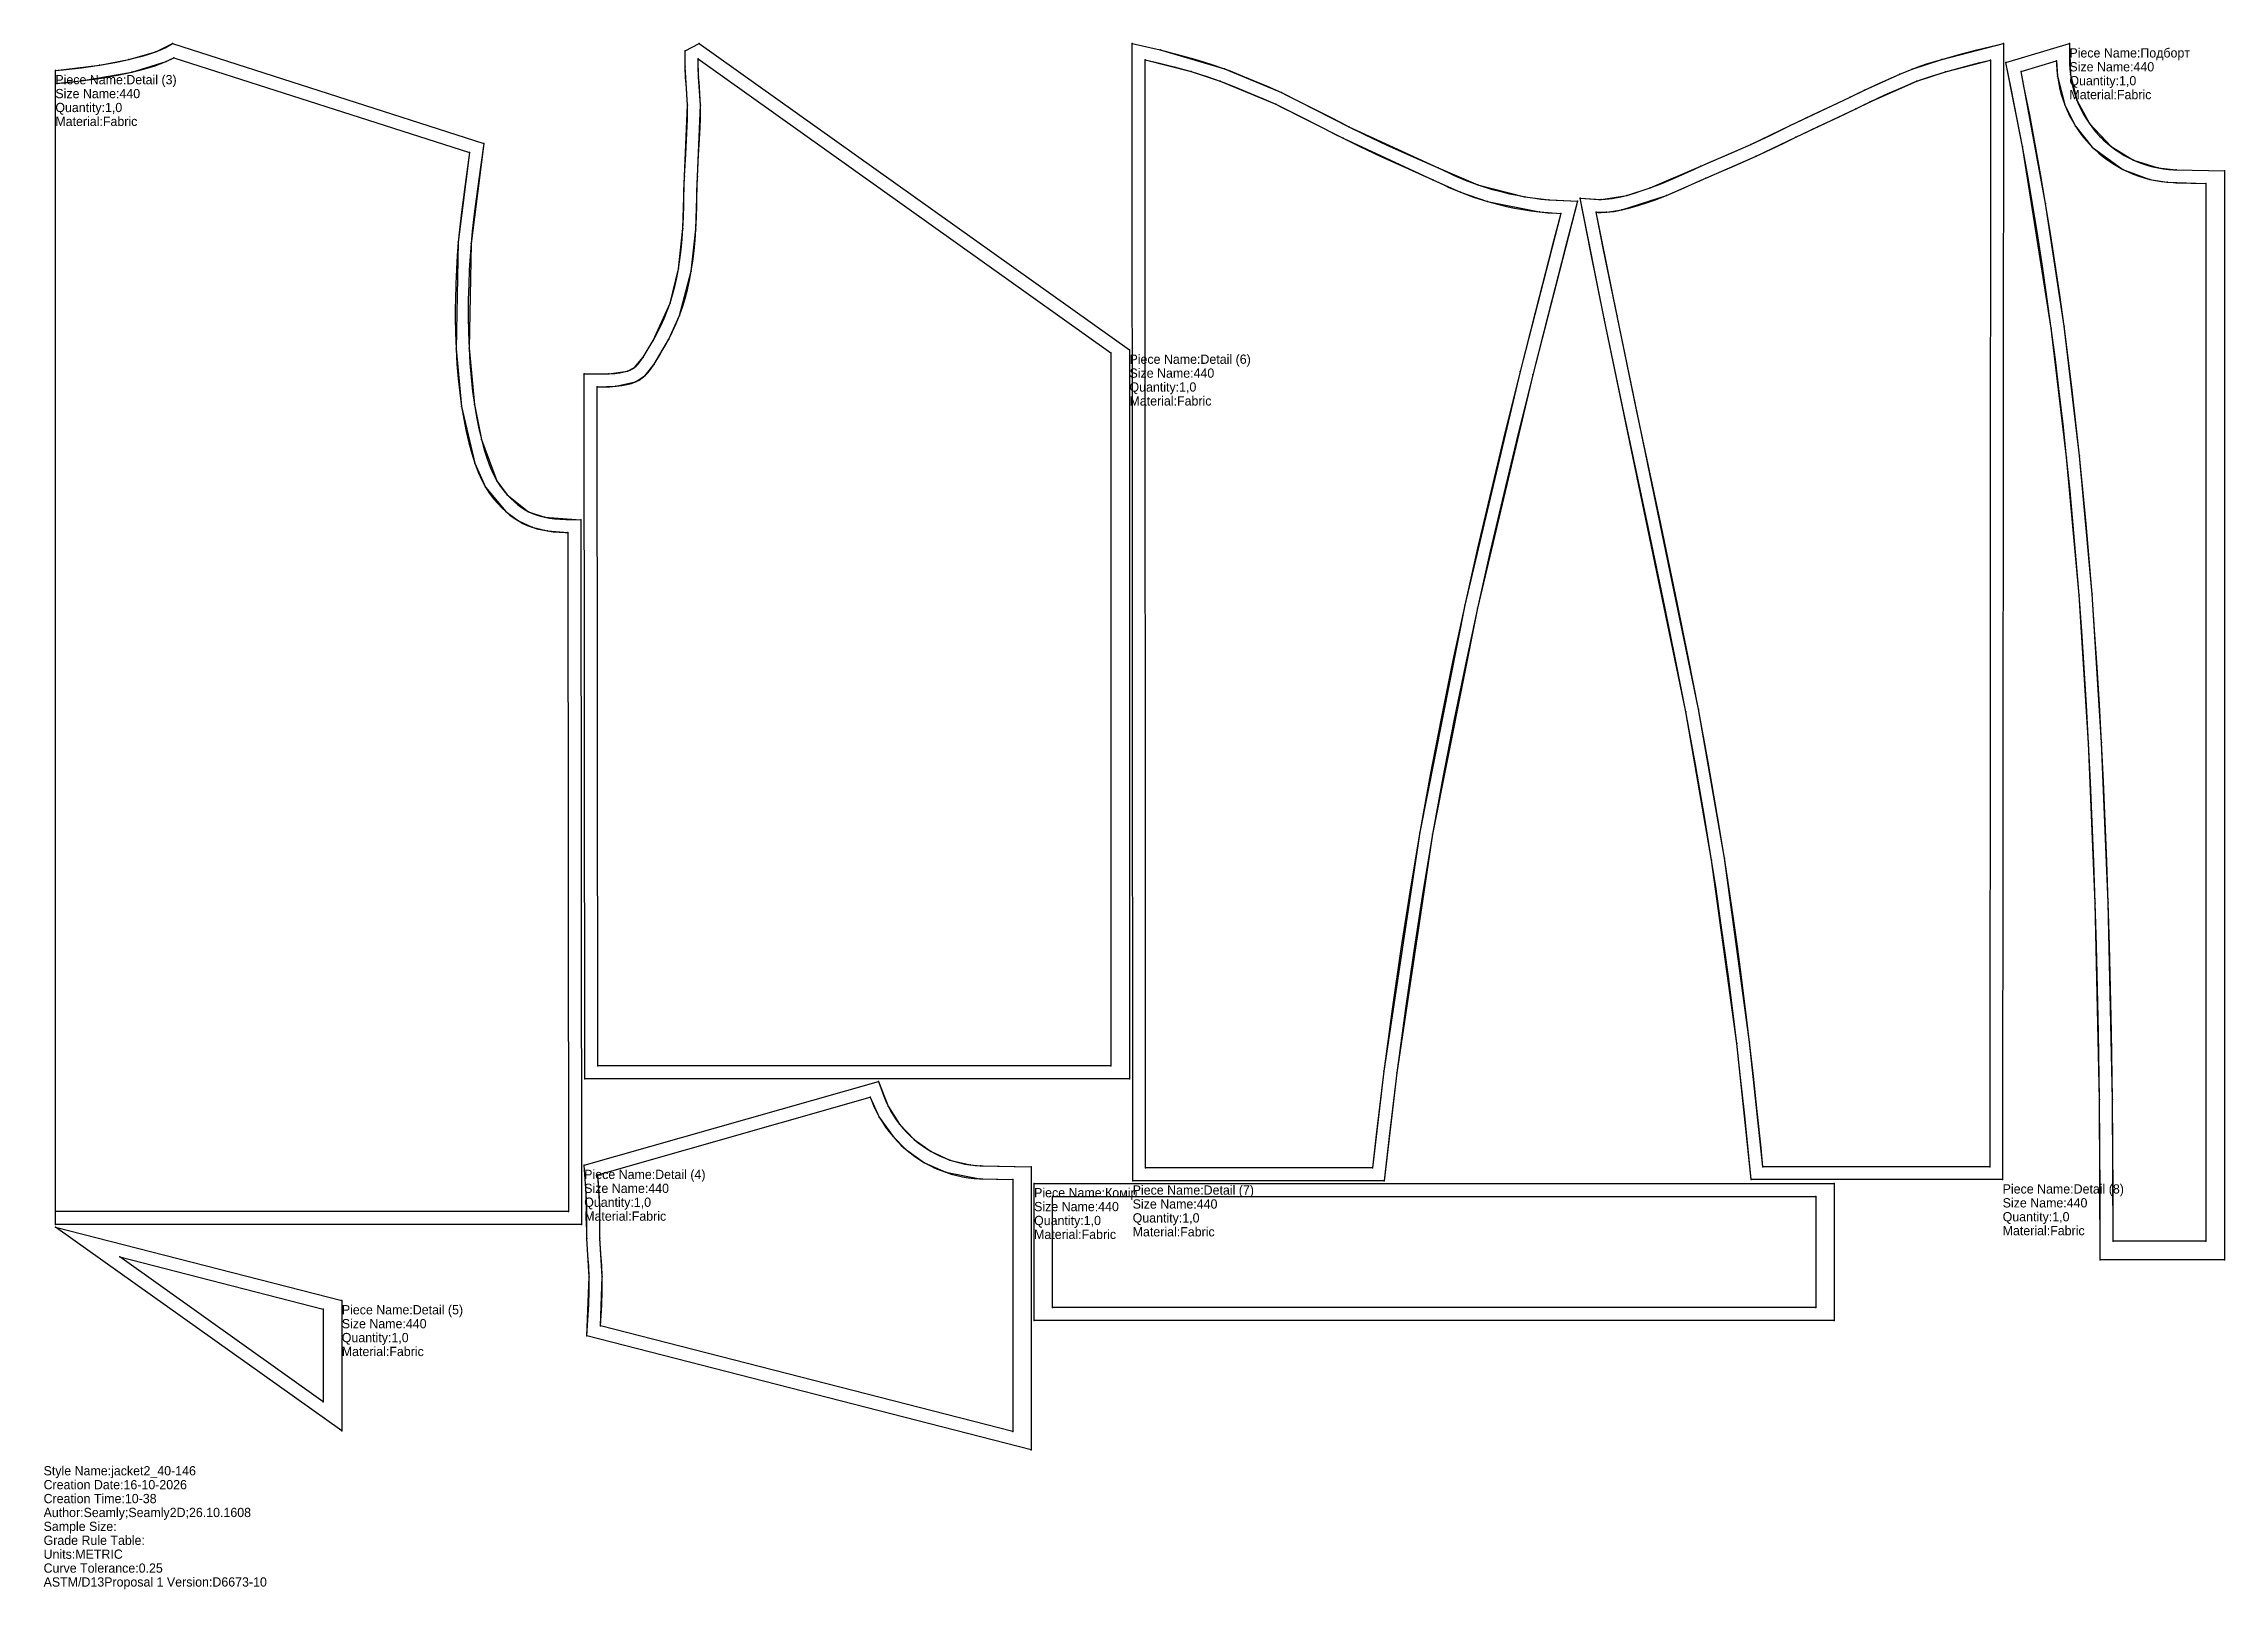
# Model space of a CAD drawing. Extents: x 0 to 1176, y -69 to 765.
import ezdxf

# ---------------------------------------------------------------- set-up
doc = ezdxf.new("R2010")
doc.units = 0

# ---------------------------------------------------------------- blocks, each defined once
blk = doc.blocks.new('piece-89_s440_M')
at = {"layer": '1'}
blk.add_lwpolyline([(1092.55, 764.91), (1093.07, 748.29), (1096.56, 734.39), (1103.3, 721.77), (1115.11, 709.33), (1127.05, 702.08), (1140.34, 697.86), (1150.18, 696.84), (1176.13, 696.32), (1176.13, 108.83), (1109.14, 108.83), (1108.7, 195.28), (1106.47, 301.11), (1102.89, 387.44), (1097.76, 467.35), (1091.06, 541.74), (1082.75, 611.48), (1067.21, 709.37), (1058.33, 754.66)], close=True, dxfattribs=at)
at = {"layer": '14'}
blk.add_lwpolyline([(1085.63, 755.53), (1086.12, 747.43), (1090.03, 731.87), (1095.79, 720.42), (1104.87, 709.07), (1121.34, 697.07), (1135.96, 691.64), (1145.26, 690.1), (1166.13, 689.52), (1166.13, 118.83), (1116.13, 118.83), (1115.7, 195.36), (1113.46, 301.33), (1109.88, 387.81), (1104.74, 467.89), (1098.02, 542.46), (1089.69, 612.42), (1079.71, 678.65), (1066.47, 749.79)], close=True, dxfattribs=at)
at = {"layer": '2'}
for p in [(1092.55, 764.91), (1058.33, 754.66), (1085.63, 755.53), (1066.47, 749.79), (1176.13, 696.32), (1166.13, 689.52), (1116.13, 118.83), (1166.13, 118.83), (1109.14, 108.83), (1176.13, 108.83)]:
    blk.add_point(p, dxfattribs=at)
at = {"layer": '3'}
for p in [(1086.12, 747.43), (1093.07, 748.29), (1090.03, 731.87), (1096.56, 734.39), (1095.79, 720.42), (1103.3, 721.77), (1067.21, 709.37), (1104.87, 709.07), (1115.11, 709.33), (1121.34, 697.07), (1127.05, 702.08), (1140.34, 697.86), (1150.18, 696.84), (1135.96, 691.64), (1145.26, 690.1), (1079.71, 678.65), (1089.69, 612.42), (1082.75, 611.48), (1091.06, 541.74), (1098.02, 542.46), (1097.76, 467.35), (1104.74, 467.89), (1102.89, 387.44), (1109.88, 387.81), (1106.47, 301.11), (1113.46, 301.33), (1108.7, 195.28), (1115.7, 195.36)]:
    blk.add_point(p, dxfattribs=at)
at = {"layer": '84'}
blk.add_lwpolyline([(1092.55, 764.91), (1092.64, 754.1), (1092.78, 751.17), (1093.07, 748.29), (1093.5, 745.44), (1094.06, 742.62), (1094.76, 739.83), (1095.59, 737.09), (1096.56, 734.39), (1097.66, 731.75), (1098.88, 729.16), (1100.23, 726.63), (1101.7, 724.16), (1103.3, 721.77), (1105.02, 719.45), (1106.85, 717.22), (1108.82, 715.04), (1109.82, 714.02), (1110.81, 713.04), (1112.93, 711.12), (1115.11, 709.33), (1117.36, 707.65), (1119.68, 706.08), (1122.08, 704.63), (1124.53, 703.3), (1127.05, 702.08), (1129.61, 700.99), (1132.23, 700.02), (1134.89, 699.17), (1137.6, 698.45), (1140.34, 697.86), (1143.11, 697.4), (1145.91, 697.07), (1148.76, 696.88), (1150.18, 696.84), (1176.13, 696.32), (1176.13, 108.83), (1109.14, 108.83), (1109.09, 144.91), (1108.7, 195.28), (1108.16, 231.62), (1107.69, 255.26), (1107.13, 278.42), (1106.47, 301.11), (1105.71, 323.34), (1104.87, 345.14), (1103.92, 366.5), (1102.89, 387.44), (1101.75, 407.99), (1100.52, 428.14), (1099.19, 447.93), (1097.76, 467.35), (1096.23, 486.43), (1094.61, 505.18), (1092.89, 523.61), (1091.06, 541.74), (1089.14, 559.57), (1087.11, 577.14), (1084.98, 594.43), (1082.75, 611.48), (1080.42, 628.3), (1077.99, 644.9), (1075.45, 661.29), (1072.81, 677.49), (1070.06, 693.51), (1067.21, 709.37), (1064.25, 725.08), (1061.19, 740.66), (1058.33, 754.66)], close=True, dxfattribs=at)
at = {"layer": '87'}
blk.add_lwpolyline([(1085.63, 755.53), (1085.64, 753.9), (1085.8, 750.65), (1086.12, 747.43), (1086.6, 744.23), (1087.23, 741.08), (1088.01, 737.96), (1088.95, 734.89), (1090.03, 731.87), (1091.26, 728.91), (1092.62, 726.01), (1094.13, 723.18), (1095.79, 720.42), (1097.57, 717.75), (1099.49, 715.15), (1101.55, 712.64), (1103.73, 710.23), (1104.87, 709.07), (1106.01, 707.96), (1108.35, 705.83), (1110.79, 703.82), (1113.31, 701.94), (1115.91, 700.19), (1118.59, 698.56), (1121.34, 697.07), (1124.15, 695.71), (1127.02, 694.48), (1129.95, 693.4), (1132.94, 692.45), (1135.96, 691.64), (1139.03, 690.98), (1142.13, 690.47), (1145.26, 690.1), (1148.43, 689.89), (1150.01, 689.84), (1166.13, 689.52), (1166.13, 118.83), (1116.13, 118.83), (1116.09, 144.95), (1115.7, 195.36), (1115.16, 231.74), (1114.69, 255.42), (1114.12, 278.61), (1113.46, 301.33), (1112.71, 323.6), (1111.86, 345.42), (1110.92, 366.82), (1109.88, 387.81), (1108.74, 408.39), (1107.5, 428.59), (1106.17, 448.42), (1104.74, 467.89), (1103.21, 487.01), (1101.58, 505.81), (1099.85, 524.29), (1098.02, 542.46), (1096.09, 560.35), (1094.06, 577.96), (1091.93, 595.32), (1089.69, 612.42), (1087.35, 629.29), (1084.91, 645.94), (1082.36, 662.39), (1079.71, 678.65), (1076.96, 694.72), (1074.09, 710.64), (1071.13, 726.4), (1068.05, 742.03), (1066.47, 749.79)], close=True, dxfattribs=at)
at = {"layer": '1'}
for s, p in [('Size Name:440', (1092.55, 749.91)), ('Piece Name:Подборт', (1092.55, 757.41)), ('Quantity:1,0', (1092.55, 742.41)), ('Material:Fabric', (1092.55, 734.91))]:
    blk.add_text(s, height=5, dxfattribs=at).set_placement(p)
blk = doc.blocks.new('piece-90_s440_M')
at = {"layer": '1'}
blk.add_lwpolyline([(534.19, 150.02), (965.76, 150.02), (965.76, 76.02), (534.19, 76.02)], close=True, dxfattribs=at)
at = {"layer": '14'}
blk.add_lwpolyline([(544.19, 143.02), (955.76, 143.02), (955.76, 83.02), (544.19, 83.02)], close=True, dxfattribs=at)
at = {"layer": '2'}
for p in [(534.19, 150.02), (544.19, 143.02), (955.76, 143.02), (965.76, 150.02), (544.19, 83.02), (955.76, 83.02), (534.19, 76.02), (965.76, 76.02)]:
    blk.add_point(p, dxfattribs=at)
at = {"layer": '84'}
blk.add_lwpolyline([(534.19, 150.02), (965.76, 150.02), (965.76, 76.02), (534.19, 76.02)], close=True, dxfattribs=at)
at = {"layer": '87'}
blk.add_lwpolyline([(544.19, 143.02), (955.76, 143.02), (955.76, 83.02), (544.19, 83.02)], close=True, dxfattribs=at)
at = {"layer": '1'}
for s, p in [('Piece Name:Комір', (534.19, 142.52)), ('Size Name:440', (534.19, 135.02)), ('Quantity:1,0', (534.19, 127.52)), ('Material:Fabric', (534.19, 120.02))]:
    blk.add_text(s, height=5, dxfattribs=at).set_placement(p)
blk = doc.blocks.new('piece_Detail_s440_M')
at = {"layer": '1'}
blk.add_lwpolyline([(6.35, 750.45), (30.15, 753.25), (46, 756.34), (60.52, 760.53), (69.54, 764.91), (237.4, 711.08), (230.59, 657.14), (229.45, 600.67), (232.37, 570.2), (236.11, 551.28), (244.42, 529.06), (250.09, 521.53), (261.59, 512.35), (270.28, 509.38), (289.8, 507.96), (290.12, 127.91), (6.35, 127.91)], close=True, dxfattribs=at)
at = {"layer": '14'}
blk.add_lwpolyline([(6.35, 743.43), (21.33, 744.92), (47.57, 749.52), (66.02, 755.19), (70.29, 757.32), (229.68, 706.2), (223.62, 657.75), (222.46, 600.33), (225.45, 569.16), (232.58, 538.55), (238.37, 525.53), (249.27, 512.45), (256.06, 507.4), (263.42, 504), (271.74, 502), (282.81, 501.13), (283.11, 134.91), (6.35, 134.91)], close=True, dxfattribs=at)
at = {"layer": '2'}
for p in [(69.54, 764.91), (70.29, 757.32), (6.35, 750.45), (6.35, 743.43), (229.68, 706.2), (237.4, 711.08), (289.8, 507.96), (282.81, 501.13), (6.35, 134.91), (283.11, 134.91), (6.35, 127.91), (290.12, 127.91)]:
    blk.add_point(p, dxfattribs=at)
at = {"layer": '3'}
for p in [(30.15, 753.25), (46, 756.34), (60.52, 760.53), (66.02, 755.19), (21.33, 744.92), (47.57, 749.52), (223.62, 657.75), (230.59, 657.14), (222.46, 600.33), (229.45, 600.67), (225.45, 569.16), (232.37, 570.2), (236.11, 551.28), (232.58, 538.55), (238.37, 525.53), (244.42, 529.06), (250.09, 521.53), (249.27, 512.45), (256.06, 507.4), (261.59, 512.35), (270.28, 509.38), (263.42, 504), (271.74, 502)]:
    blk.add_point(p, dxfattribs=at)
at = {"layer": '84'}
blk.add_lwpolyline([(6.35, 750.45), (10.64, 750.79), (20.45, 751.86), (30.15, 753.25), (39.47, 754.92), (46, 756.34), (50.07, 757.34), (53.88, 758.38), (57.38, 759.45), (60.52, 760.53), (63.24, 761.62), (65.52, 762.68), (69.54, 764.91), (237.4, 711.08), (234.62, 690.59), (232.27, 673.09), (231.22, 663.72), (230.59, 657.14), (230.05, 650.2), (229.6, 642.84), (229.26, 635.01), (229.06, 626.64), (229.02, 622.24), (229.01, 617.79), (229.14, 609.09), (229.45, 600.67), (229.94, 592.56), (230.59, 584.76), (231.4, 577.3), (232.37, 570.2), (233.49, 563.49), (234.74, 557.17), (236.11, 551.28), (237.6, 545.83), (239.2, 540.86), (240.88, 536.39), (242.63, 532.44), (244.42, 529.06), (246.25, 526.2), (247.13, 525.05), (248.1, 523.85), (250.09, 521.53), (252.04, 519.48), (253.95, 517.66), (255.85, 516.05), (257.74, 514.65), (259.64, 513.42), (261.59, 512.35), (263.59, 511.42), (265.69, 510.62), (267.91, 509.94), (270.28, 509.38), (272.81, 508.92), (275.53, 508.56), (278.44, 508.31), (281.6, 508.16), (289.8, 507.96), (290.12, 127.91), (6.35, 127.91)], close=True, dxfattribs=at)
at = {"layer": '87'}
blk.add_lwpolyline([(6.35, 743.43), (11.3, 743.83), (21.33, 744.92), (31.26, 746.34), (40.83, 748.05), (47.57, 749.52), (51.82, 750.56), (55.83, 751.65), (59.55, 752.79), (62.96, 753.97), (66.02, 755.19), (68.7, 756.44), (70.29, 757.32), (229.68, 706.2), (227.69, 691.53), (225.32, 673.95), (224.25, 664.44), (223.62, 657.75), (223.06, 650.68), (222.61, 643.2), (222.27, 635.24), (222.06, 626.76), (222.02, 622.28), (222.01, 617.75), (222.14, 608.9), (222.46, 600.33), (222.95, 592.06), (223.62, 584.09), (224.46, 576.45), (225.45, 569.16), (226.6, 562.23), (227.89, 555.69), (229.32, 549.55), (230.89, 543.84), (232.58, 538.55), (234.4, 533.73), (236.33, 529.38), (238.37, 525.53), (240.51, 522.18), (241.62, 520.73), (242.72, 519.37), (244.9, 516.84), (247.08, 514.54), (249.27, 512.45), (251.49, 510.57), (253.75, 508.89), (256.06, 507.4), (258.43, 506.1), (260.88, 504.97), (263.42, 504), (266.07, 503.18), (268.84, 502.52), (271.74, 502), (274.78, 501.6), (277.98, 501.33), (281.35, 501.17), (282.81, 501.13), (283.11, 134.91), (6.35, 134.91)], close=True, dxfattribs=at)
at = {"layer": '1'}
for s, p in [('Piece Name:Detail (3)', (6.35, 742.95)), ('Size Name:440', (6.35, 735.45)), ('Quantity:1,0', (6.35, 727.95)), ('Material:Fabric', (6.35, 720.45))]:
    blk.add_text(s, height=5, dxfattribs=at).set_placement(p)
blk = doc.blocks.new('piece_Detail_s440-92_M')
at = {"layer": '1'}
blk.add_lwpolyline([(291.57, 159.87), (450.2, 205.05), (455.45, 191.75), (461.59, 182.05), (469.5, 173.72), (478.65, 167.23), (488.8, 162.62), (499.68, 160), (505.33, 159.47), (532.7, 158.92), (532.7, 6.36), (293.05, 67.82), (294.26, 99.61), (293.05, 120.29), (292.69, 144.82)], close=True, dxfattribs=at)
at = {"layer": '14'}
blk.add_lwpolyline([(298.97, 154.7), (445.85, 196.54), (450.7, 185.78), (458.12, 175.24), (464.92, 168.42), (475.16, 161.16), (486.52, 155.99), (505, 152.48), (522.7, 152.12), (522.7, 16.15), (300.37, 73.17), (301.26, 99.75), (300.05, 120.45), (299.99, 137.49)], close=True, dxfattribs=at)
at = {"layer": '2'}
for p in [(450.2, 205.05), (445.85, 196.54), (291.57, 159.87), (298.97, 154.7), (532.7, 158.92), (522.7, 152.12), (300.37, 73.17), (293.05, 67.82), (522.7, 16.15), (532.7, 6.36)]:
    blk.add_point(p, dxfattribs=at)
at = {"layer": '3'}
for p in [(455.45, 191.75), (450.7, 185.78), (461.59, 182.05), (458.12, 175.24), (464.92, 168.42), (469.5, 173.72), (478.65, 167.23), (475.16, 161.16), (486.52, 155.99), (488.8, 162.62), (499.68, 160), (505.33, 159.47), (292.69, 144.82), (505, 152.48), (299.99, 137.49), (293.05, 120.29), (300.05, 120.45), (294.26, 99.61), (301.26, 99.75)]:
    blk.add_point(p, dxfattribs=at)
at = {"layer": '84'}
blk.add_lwpolyline([(291.57, 159.87), (450.2, 205.05), (453.13, 197.01), (454.23, 194.34), (455.45, 191.75), (456.8, 189.22), (458.27, 186.76), (459.87, 184.37), (461.59, 182.05), (463.42, 179.81), (465.39, 177.64), (466.39, 176.62), (467.38, 175.64), (469.5, 173.72), (471.68, 171.93), (473.93, 170.25), (476.26, 168.68), (478.65, 167.23), (481.1, 165.89), (483.62, 164.68), (486.18, 163.58), (488.8, 162.62), (491.46, 161.77), (494.17, 161.05), (496.91, 160.46), (499.68, 160), (502.48, 159.67), (505.33, 159.47), (506.75, 159.44), (532.7, 158.92), (532.7, 6.36), (293.05, 67.82), (294, 84.6), (294.25, 92.08), (294.26, 99.61), (294.04, 105.34), (293.77, 109.22), (293.59, 111.21), (293.31, 114.47), (293.05, 120.29), (293.04, 128.26), (292.99, 137.33), (292.69, 144.82)], close=True, dxfattribs=at)
at = {"layer": '87'}
blk.add_lwpolyline([(298.97, 154.7), (445.85, 196.54), (446.6, 194.47), (447.83, 191.51), (449.19, 188.61), (450.7, 185.78), (452.36, 183.02), (454.14, 180.34), (456.06, 177.75), (458.12, 175.24), (460.3, 172.83), (461.44, 171.67), (462.58, 170.55), (464.92, 168.42), (467.36, 166.42), (469.88, 164.54), (472.48, 162.78), (475.16, 161.16), (477.91, 159.67), (480.72, 158.31), (483.59, 157.08), (486.52, 155.99), (489.51, 155.05), (492.53, 154.24), (495.6, 153.58), (498.7, 153.07), (501.84, 152.7), (505, 152.48), (506.58, 152.44), (522.7, 152.12), (522.7, 16.15), (300.37, 73.17), (300.99, 84.28), (301.25, 91.96), (301.26, 99.75), (301.03, 105.72), (300.75, 109.78), (300.56, 111.83), (300.29, 114.93), (300.05, 120.45), (300.04, 128.28), (299.99, 137.49), (299.68, 145.22)], close=True, dxfattribs=at)
at = {"layer": '1'}
for s, p in [('Piece Name:Detail (4)', (291.57, 152.37)), ('Size Name:440', (291.57, 144.87)), ('Quantity:1,0', (291.57, 137.37)), ('Material:Fabric', (291.57, 129.87))]:
    blk.add_text(s, height=5, dxfattribs=at).set_placement(p)
blk = doc.blocks.new('piece_Detail_s440-93_M')
at = {"layer": '1'}
blk.add_lwpolyline([(160.83, 86.85), (160.83, 16.48), (6.35, 126.47)], close=True, dxfattribs=at)
at = {"layer": '14'}
blk.add_lwpolyline([(150.83, 82.19), (150.83, 32.19), (41.08, 110.34)], close=True, dxfattribs=at)
at = {"layer": '2'}
for p in [(6.35, 126.47), (41.08, 110.34), (160.83, 86.85), (150.83, 82.19), (150.83, 32.19), (160.83, 16.48)]:
    blk.add_point(p, dxfattribs=at)
at = {"layer": '84'}
blk.add_lwpolyline([(160.83, 86.85), (160.83, 16.48), (6.35, 126.47)], close=True, dxfattribs=at)
at = {"layer": '87'}
blk.add_lwpolyline([(150.83, 82.19), (150.83, 32.19), (41.08, 110.34)], close=True, dxfattribs=at)
at = {"layer": '1'}
for s, p in [('Piece Name:Detail (5)', (160.83, 79.35)), ('Size Name:440', (160.83, 71.85)), ('Quantity:1,0', (160.83, 64.35)), ('Material:Fabric', (160.83, 56.85))]:
    blk.add_text(s, height=5, dxfattribs=at).set_placement(p)
blk = doc.blocks.new('piece_Detail_s440-94_M')
at = {"layer": '1'}
blk.add_lwpolyline([(585.64, 599.65), (585.64, 206.46), (291.88, 206.46), (291.57, 586.68), (304.79, 586.79), (314.92, 588.26), (318.64, 590.13), (323.38, 595.78), (328.81, 604.78), (337.86, 624.96), (342.42, 643.41), (344.82, 665.23), (345.63, 693.48), (347.2, 731.64), (345.99, 752.3), (345.93, 760.96), (353.53, 764.91)], close=True, dxfattribs=at)
at = {"layer": '14'}
blk.add_lwpolyline([(575.64, 598.17), (575.64, 213.46), (298.88, 213.46), (298.57, 579.68), (308.69, 580.04), (319.23, 582.41), (324.42, 585.85), (329.25, 591.96), (337.15, 605.42), (342.91, 618.26), (349.32, 642.22), (351.81, 664.82), (352.62, 693.16), (354.2, 731.77), (353.23, 746.96), (352.96, 756.72)], close=True, dxfattribs=at)
at = {"layer": '2'}
for p in [(353.53, 764.91), (345.93, 760.96), (352.96, 756.72), (575.64, 598.17), (585.64, 599.65), (291.57, 586.68), (298.57, 579.68), (298.88, 213.46), (575.64, 213.46), (291.88, 206.46), (585.64, 206.46)]:
    blk.add_point(p, dxfattribs=at)
at = {"layer": '3'}
for p in [(345.99, 752.3), (353.23, 746.96), (347.2, 731.64), (354.2, 731.77), (345.63, 693.48), (352.62, 693.16), (344.82, 665.23), (351.81, 664.82), (342.42, 643.41), (349.32, 642.22), (337.86, 624.96), (342.91, 618.26), (328.81, 604.78), (337.15, 605.42), (314.92, 588.26), (318.64, 590.13), (323.38, 595.78), (329.25, 591.96), (304.79, 586.79), (308.69, 580.04), (319.23, 582.41), (324.42, 585.85)]:
    blk.add_point(p, dxfattribs=at)
at = {"layer": '84'}
blk.add_lwpolyline([(585.64, 599.65), (585.64, 206.46), (291.88, 206.46), (291.57, 586.68), (298.86, 586.68), (300.98, 586.68), (304.79, 586.79), (308.05, 587.01), (310.8, 587.34), (313.07, 587.76), (314.92, 588.26), (316.4, 588.82), (317.6, 589.43), (318.64, 590.13), (319.61, 590.95), (320.6, 591.99), (321.63, 593.26), (323.38, 595.78), (326.09, 600.21), (327.67, 602.86), (328.81, 604.78), (330.95, 608.68), (332.91, 612.61), (334.72, 616.62), (336.36, 620.73), (337.86, 624.96), (339.21, 629.32), (340.42, 633.84), (341.49, 638.53), (342.42, 643.41), (343.21, 648.51), (343.88, 653.83), (344.42, 659.4), (344.82, 665.23), (345.1, 671.33), (345.26, 677.73), (345.29, 681.07), (345.33, 685.3), (345.63, 693.48), (346.29, 705.24), (346.94, 716.63), (347.19, 724.11), (347.2, 731.64), (346.97, 737.37), (346.71, 741.24), (346.53, 743.24), (346.24, 746.5), (345.99, 752.3), (345.93, 760.96), (353.53, 764.91)], close=True, dxfattribs=at)
at = {"layer": '87'}
blk.add_lwpolyline([(575.64, 598.17), (575.64, 213.46), (298.88, 213.46), (298.57, 579.68), (298.88, 579.68), (301.1, 579.69), (305.13, 579.8), (308.69, 580.04), (311.85, 580.42), (314.62, 580.93), (317.07, 581.59), (319.23, 582.41), (321.15, 583.38), (322.86, 584.53), (324.42, 585.85), (325.86, 587.36), (327.24, 589.06), (329.25, 591.96), (332.08, 596.59), (333.68, 599.28), (334.89, 601.31), (337.15, 605.42), (339.24, 609.61), (341.16, 613.88), (342.91, 618.26), (344.51, 622.75), (345.94, 627.38), (347.22, 632.15), (348.34, 637.1), (349.32, 642.22), (350.15, 647.53), (350.84, 653.06), (351.39, 658.82), (351.81, 664.82), (352.1, 671.08), (352.26, 677.61), (352.29, 681), (352.33, 685.13), (352.62, 693.16), (353.28, 704.84), (353.93, 716.31), (354.19, 723.98), (354.2, 731.77), (353.97, 737.75), (353.69, 741.8), (353.5, 743.86), (353.23, 746.96), (352.99, 752.48), (352.96, 756.72)], close=True, dxfattribs=at)
at = {"layer": '1'}
for s, p in [('Size Name:440', (585.64, 584.65)), ('Piece Name:Detail (6)', (585.64, 592.15)), ('Quantity:1,0', (585.64, 577.15)), ('Material:Fabric', (585.64, 569.65))]:
    blk.add_text(s, height=5, dxfattribs=at).set_placement(p)
blk = doc.blocks.new('piece_Detail_s440-95_M')
at = {"layer": '1'}
blk.add_lwpolyline([(587.36, 151.42), (587.11, 764.91), (602.11, 761.51), (636.93, 751.3), (667.55, 738.51), (703.97, 720.05), (752.15, 697.81), (773.42, 688.77), (798.87, 682.29), (811.86, 680.65), (827.26, 679.96), (803.13, 586.28), (773.3, 460.41), (749.14, 338.34), (729.79, 209.72), (722.91, 151.42)], close=True, dxfattribs=at)
at = {"layer": '14'}
blk.add_lwpolyline([(594.35, 158.41), (594.11, 756.14), (618.89, 749.77), (634.56, 744.71), (664.6, 732.16), (700.82, 713.81), (749.23, 691.45), (764.19, 684.7), (778.76, 679.74), (806.7, 674.11), (818.28, 673.29), (796.34, 587.99), (766.47, 461.91), (742.25, 339.54), (722.85, 210.61), (716.65, 158.41)], close=True, dxfattribs=at)
at = {"layer": '2'}
for p in [(587.11, 764.91), (594.11, 756.14), (818.28, 673.29), (827.26, 679.96), (594.35, 158.41), (716.65, 158.41), (587.36, 151.42), (722.91, 151.42)]:
    blk.add_point(p, dxfattribs=at)
at = {"layer": '3'}
for p in [(602.11, 761.51), (618.89, 749.77), (634.56, 744.71), (636.93, 751.3), (664.6, 732.16), (667.55, 738.51), (703.97, 720.05), (700.82, 713.81), (752.15, 697.81), (749.23, 691.45), (764.19, 684.7), (773.42, 688.77), (798.87, 682.29), (778.76, 679.74), (806.7, 674.11), (811.86, 680.65), (796.34, 587.99), (803.13, 586.28), (766.47, 461.91), (773.3, 460.41), (742.25, 339.54), (749.14, 338.34), (722.85, 210.61), (729.79, 209.72)]:
    blk.add_point(p, dxfattribs=at)
at = {"layer": '84'}
blk.add_lwpolyline([(587.36, 151.42), (587.11, 764.91), (602.11, 761.51), (611.57, 759.09), (620.87, 756.48), (629.49, 753.83), (636.93, 751.3), (640.01, 750.13), (646.78, 747.43), (659.87, 741.92), (667.55, 738.51), (670.35, 737.15), (678.91, 732.85), (693.74, 725.33), (699.53, 722.34), (703.97, 720.05), (712.47, 715.84), (724.47, 710.18), (739.02, 703.67), (752.15, 697.81), (758.16, 694.97), (760.8, 693.73), (766.76, 691.22), (773.42, 688.77), (780.72, 686.46), (786.55, 684.89), (790.56, 683.93), (794.67, 683.06), (798.87, 682.29), (803.15, 681.62), (807.48, 681.07), (811.86, 680.65), (816.3, 680.36), (827.26, 679.96), (820.44, 653.86), (811.57, 619.55), (803.13, 586.28), (795.1, 553.89), (787.46, 522.22), (780.2, 491.12), (773.3, 460.41), (766.77, 429.94), (760.57, 399.54), (754.7, 369.06), (749.14, 338.34), (743.89, 307.2), (738.92, 275.49), (734.23, 243.06), (729.79, 209.72), (725.61, 175.33), (722.91, 151.42)], close=True, dxfattribs=at)
at = {"layer": '87'}
blk.add_lwpolyline([(594.35, 158.41), (594.11, 756.14), (600.47, 754.7), (609.76, 752.33), (618.89, 749.77), (627.33, 747.17), (634.56, 744.71), (637.47, 743.61), (644.13, 740.95), (657.1, 735.49), (664.6, 732.16), (667.25, 730.88), (675.76, 726.6), (690.55, 719.1), (696.32, 716.12), (700.82, 713.81), (709.42, 709.54), (721.55, 703.82), (736.17, 697.28), (749.23, 691.45), (755.17, 688.64), (757.95, 687.33), (764.19, 684.7), (771.15, 682.14), (778.76, 679.74), (784.83, 678.11), (789.02, 677.11), (793.31, 676.2), (797.69, 675.39), (802.16, 674.69), (806.7, 674.11), (811.3, 673.67), (815.95, 673.37), (818.28, 673.29), (813.67, 655.62), (804.79, 621.29), (796.34, 587.99), (788.3, 555.56), (780.65, 523.84), (773.37, 492.68), (766.47, 461.91), (759.91, 431.37), (753.7, 400.9), (747.82, 370.35), (742.25, 339.54), (736.98, 308.32), (732, 276.54), (727.29, 244.02), (722.85, 210.61), (718.65, 176.14), (716.65, 158.41)], close=True, dxfattribs=at)
at = {"layer": '1'}
for s, p in [('Size Name:440', (587.36, 136.42)), ('Piece Name:Detail (7)', (587.36, 143.92)), ('Quantity:1,0', (587.36, 128.92)), ('Material:Fabric', (587.36, 121.42))]:
    blk.add_text(s, height=5, dxfattribs=at).set_placement(p)
blk = doc.blocks.new('piece_Detail_s440-96_M')
at = {"layer": '1'}
blk.add_lwpolyline([(1056.55, 152.04), (920.91, 152.04), (913.11, 225.43), (899.59, 324.31), (885.64, 404.49), (841.71, 616.68), (828.68, 681.5), (839.97, 680.82), (853.81, 683.03), (866.44, 687.09), (893.71, 698.74), (920.77, 710.53), (941.96, 720.74), (974.28, 735.94), (981.98, 739.83), (1001.16, 748.34), (1007.66, 751.13), (1023.77, 756.42), (1056.92, 764.91)], close=True, dxfattribs=at)
at = {"layer": '14'}
blk.add_lwpolyline([(1049.56, 159.04), (927.26, 159.04), (920.06, 226.25), (906.51, 325.4), (892.52, 405.79), (848.56, 618.09), (837.32, 673.91), (842.93, 673.94), (851.23, 675.21), (875.28, 683), (896.49, 692.32), (923.67, 704.16), (945.03, 714.45), (977.35, 729.64), (985.03, 733.53), (1010.28, 744.63), (1025.73, 749.7), (1049.91, 756.03)], close=True, dxfattribs=at)
at = {"layer": '2'}
for p in [(1056.92, 764.91), (1049.91, 756.03), (828.68, 681.5), (837.32, 673.91), (927.26, 159.04), (1049.56, 159.04), (920.91, 152.04), (1056.55, 152.04)]:
    blk.add_point(p, dxfattribs=at)
at = {"layer": '3'}
for p in [(1023.77, 756.42), (1001.16, 748.34), (1007.66, 751.13), (1010.28, 744.63), (1025.73, 749.7), (974.28, 735.94), (977.35, 729.64), (981.98, 739.83), (985.03, 733.53), (941.96, 720.74), (920.77, 710.53), (945.03, 714.45), (893.71, 698.74), (923.67, 704.16), (853.81, 683.03), (866.44, 687.09), (875.28, 683), (896.49, 692.32), (839.97, 680.82), (842.93, 673.94), (851.23, 675.21), (841.71, 616.68), (848.56, 618.09), (885.64, 404.49), (892.52, 405.79), (899.59, 324.31), (906.51, 325.4), (913.11, 225.43), (920.06, 226.25)]:
    blk.add_point(p, dxfattribs=at)
at = {"layer": '84'}
blk.add_lwpolyline([(1056.55, 152.04), (920.91, 152.04), (919.29, 168.49), (917.27, 188.15), (915.21, 207.11), (913.11, 225.43), (910.97, 243.14), (908.79, 260.3), (906.56, 276.95), (904.28, 293.14), (901.96, 308.91), (899.59, 324.31), (895.95, 346.85), (890.9, 376), (885.64, 404.49), (880.14, 432.7), (874.41, 461), (865.35, 504.3), (852.29, 565.85), (841.71, 616.68), (834.29, 653.2), (828.68, 681.5), (838.5, 680.85), (839.97, 680.82), (842.38, 680.92), (845.94, 681.34), (849.77, 682.06), (853.81, 683.03), (857.99, 684.22), (862.22, 685.59), (866.44, 687.09), (872.66, 689.49), (880.34, 692.73), (889.92, 697.06), (893.71, 698.74), (898.29, 700.68), (909.17, 705.37), (920.77, 710.53), (931.45, 715.5), (935.8, 717.66), (941.96, 720.74), (954.04, 726.49), (965.09, 731.61), (974.28, 735.94), (977.83, 737.73), (981.98, 739.83), (990.17, 743.63), (1001.16, 748.34), (1006.51, 750.63), (1007.66, 751.13), (1010.48, 752.19), (1015.54, 753.92), (1023.77, 756.42), (1033.01, 759), (1042.57, 761.47), (1056.92, 764.91)], close=True, dxfattribs=at)
at = {"layer": '87'}
blk.add_lwpolyline([(1049.56, 159.04), (927.26, 159.04), (926.26, 169.19), (924.23, 188.89), (922.17, 207.89), (920.06, 226.25), (917.92, 244), (915.73, 261.21), (913.49, 277.9), (911.21, 294.14), (908.88, 309.95), (906.51, 325.4), (902.85, 348.01), (897.79, 377.23), (892.52, 405.79), (887.01, 434.06), (881.26, 462.41), (872.2, 505.75), (859.14, 567.29), (848.56, 618.09), (841.15, 654.58), (837.32, 673.91), (838.21, 673.85), (840.05, 673.82), (842.93, 673.94), (846.99, 674.42), (851.23, 675.21), (855.6, 676.26), (860.03, 677.52), (864.47, 678.96), (868.87, 680.52), (875.28, 683), (883.14, 686.31), (892.78, 690.67), (896.49, 692.32), (901.04, 694.24), (911.98, 698.96), (923.67, 704.16), (934.48, 709.19), (938.92, 711.4), (945.03, 714.45), (957.02, 720.15), (968.05, 725.27), (977.35, 729.64), (980.99, 731.48), (985.03, 733.53), (993.02, 737.24), (1003.92, 741.9), (1009.27, 744.2), (1010.28, 744.63), (1012.85, 745.61), (1017.69, 747.25), (1025.73, 749.7), (1034.83, 752.24), (1044.27, 754.68), (1049.91, 756.03)], close=True, dxfattribs=at)
at = {"layer": '1'}
for s, p in [('Size Name:440', (1056.55, 137.04)), ('Piece Name:Detail (8)', (1056.55, 144.54)), ('Quantity:1,0', (1056.55, 129.54)), ('Material:Fabric', (1056.55, 122.04))]:
    blk.add_text(s, height=5, dxfattribs=at).set_placement(p)

msp = doc.modelspace()

# ---------------------------------------------------------------- block references
at = {"layer": '1'}
for name in ['piece_Detail_s440_M', 'piece_Detail_s440-94_M', 'piece_Detail_s440-95_M', 'piece_Detail_s440-96_M', 'piece-89_s440_M', 'piece_Detail_s440-92_M', 'piece-90_s440_M', 'piece_Detail_s440-93_M']:
    msp.add_blockref(name, (0, 0), dxfattribs=at)

# ---------------------------------------------------------------- texts
for s, p in [('Style Name:jacket2_40-146', (0, -7.5)), ('Creation Date:16-10-2026', (0, -15)), ('Creation Time:10-38', (0, -22.5)), ('Author:Seamly;Seamly2D;26.10.1608', (0, -30)), ('Sample Size:', (0, -37.5)), ('Grade Rule Table:', (0, -45)), ('Curve Tolerance:0.25', (0, -60)), ('Units:METRIC', (0, -52.5)), ('ASTM/D13Proposal 1 Version:D6673-10', (0, -67.5))]:
    msp.add_text(s, height=5, dxfattribs=at).set_placement(p)

doc.saveas('drawing.dxf')
